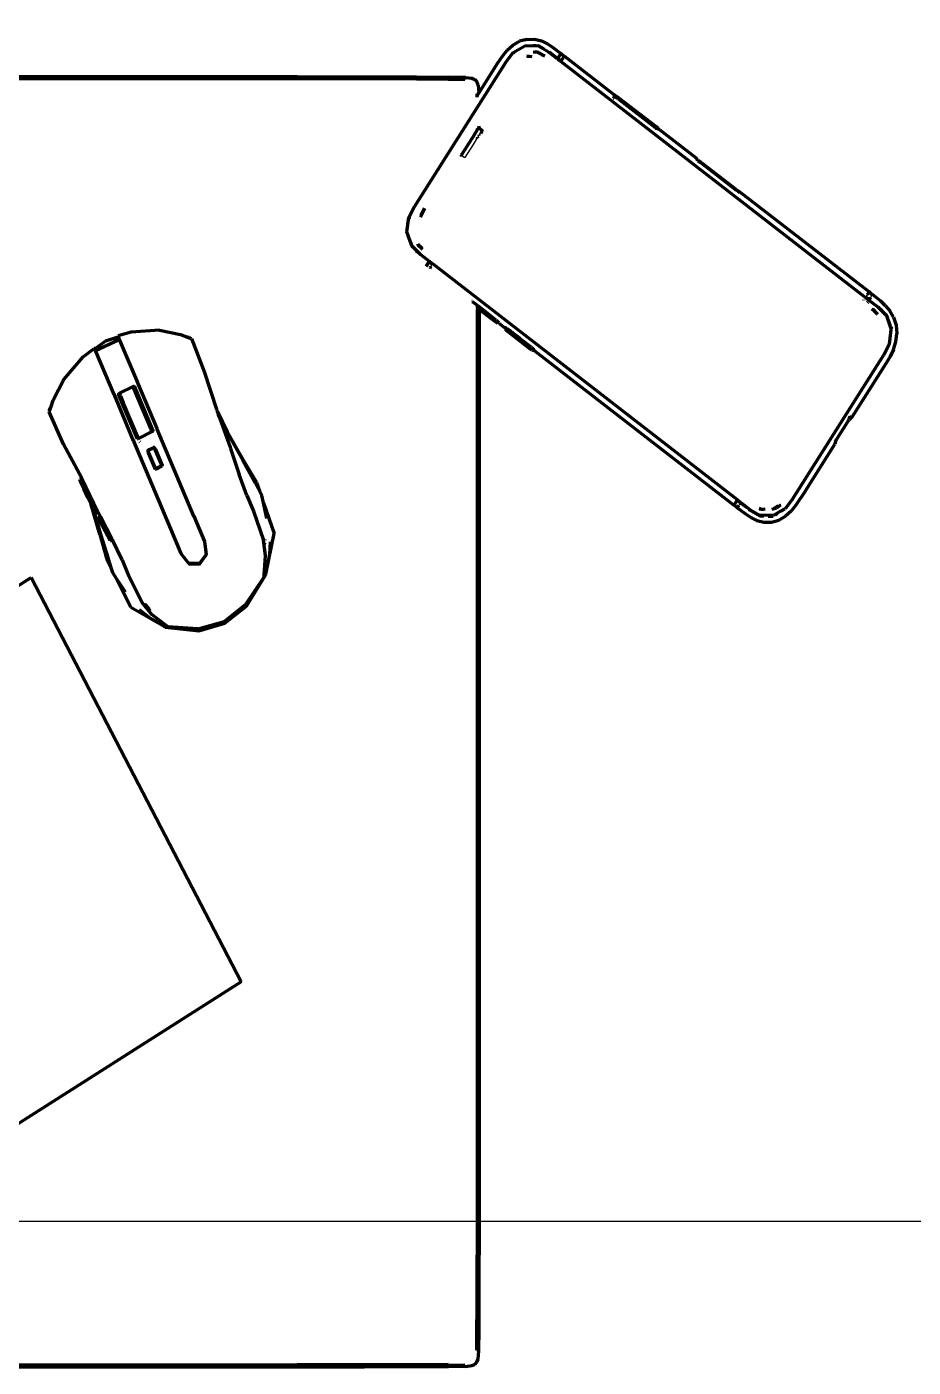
# Model space of a CAD drawing. Header units: millimetres. Extents: x 4307 to 31003, y 2809 to 20009.
# Drawn here: x 12992.7 to 13235.4, y 12435.7 to 12803 of the extents above; entities that cross this region are included whole.
import ezdxf

# ---------------------------------------------------------------- set-up
doc = ezdxf.new("R2010")
doc.units = ezdxf.units.MM
doc.layers.add('ProfileEdges', color=7, linetype='Continuous')

msp = doc.modelspace()

# ---------------------------------------------------------------- linework, layer by layer
for p, q in [((13129.7, 12794.67), (13130.13, 12794.62)), ((13153.63, 12783.99), (13153.68, 12783.9)), ((13153.68, 12783.9), (13153.86, 12783.7)), ((13156.3, 12782.18), (13153.79, 12784.12)), ((13160, 12779.31), (13164.64, 12775.72)), ((13111.62, 12767.87), (13116, 12774.79)), ((13116.01, 12772.51), (13114.89, 12770.73)), ((13116, 12774.85), (13116.13, 12774.99)), ((13116.14, 12772.71), (13116.01, 12772.51)), ((13116.13, 12775.05), (13116.2, 12775.11)), ((13116.53, 12773.33), (13116.14, 12772.71)), ((13116.28, 12775.02), (13116.52, 12774.84)), ((13116.52, 12774.84), (13116.63, 12774.75)), ((13117.13, 12774.28), (13116.53, 12773.33)), ((13117.13, 12774.37), (13117.13, 12774.28)), ((13165.43, 12775.11), (13165.6, 12774.97)), ((13114.89, 12770.73), (13112.64, 12767.18)), ((13111.67, 12767.85), (13111.62, 12767.87)), ((13111.73, 12767.81), (13111.67, 12767.85)), ((13111.73, 12767.81), (13112.56, 12767.16)), ((13112.64, 12767.18), (13112.56, 12767.16)), ((13100.54, 12751.21), (13100.57, 12751.34)), ((13100.57, 12751.34), (13101.59, 12753.27)), ((13102.95, 12736.62), (13103.06, 12736.8)), ((13103.35, 12737.26), (13103.73, 12737.87)), ((13222.83, 12729.57), (13222.45, 12728.96)), ((13223.31, 12730.32), (13223.27, 12730.27)), ((13223.77, 12728.84), (13224.05, 12729.3)), ((13116.08, 12726.04), (13116.05, 12726.06)), ((13116.21, 12725.94), (13116.08, 12726.04)), ((13116.32, 12725.85), (13116.21, 12725.94)), ((13116.63, 12725.61), (13116.42, 12725.78)), ((13117.85, 12724.67), (13116.63, 12725.61)), ((13117.85, 12724.67), (13121.55, 12721.8)), ((13017.74, 12718.19), (13017.72, 12718.28)), ((13041.48, 12661.95), (13017.76, 12718.21)), ((13028.99, 12719.79), (13034.75, 12718.6)), ((13036.32, 12718), (13034.75, 12718.6)), ((13037.42, 12717.6), (13036.32, 12718)), ((13037.48, 12717.55), (13037.42, 12717.6)), ((13037.63, 12717.5), (13037.48, 12717.55)), ((13041.16, 12708.58), (13037.63, 12717.5)), ((13123.75, 12720.1), (13124.72, 12719.35)), ((13123.96, 12720.44), (13123.91, 12720.44)), ((13124.04, 12720.38), (13123.96, 12720.44)), ((13124.24, 12720.3), (13124.37, 12720.25)), ((13011.09, 12714.86), (13011.14, 12714.79)), ((13031.94, 12665.38), (13011.11, 12714.78)), ((13127.48, 12717.21), (13131.18, 12714.34)), ((13131.37, 12714.71), (13131.14, 12715.02)), ((13002.79, 12706.28), (12999.92, 12700.63)), ((13017.97, 12702.69), (13017.78, 12702.55)), ((13021.73, 12704.54), (13017.97, 12702.69)), ((13021.98, 12704.62), (13021.73, 12704.54)), ((13022.11, 12704.57), (13021.98, 12704.62)), ((12999.33, 12698.92), (12999.92, 12700.63)), ((13017.78, 12702.55), (13017.73, 12702.41)), ((13017.78, 12702.55), (13017.82, 12702.47)), ((12998.83, 12697.49), (12998.88, 12697.67)), ((12998.83, 12697.49), (12999.63, 12695.69)), ((12999.63, 12695.69), (12999.94, 12695.02)), ((13044.94, 12697.18), (13047.5, 12691.97)), ((13046.56, 12693.44), (13045.5, 12695.63)), ((12999.94, 12695.02), (13002.74, 12688.76)), ((13027.02, 12691.98), (13026.87, 12691.91)), ((13027.25, 12692.1), (13027.02, 12691.98)), ((13027.23, 12692.16), (13027.25, 12692.1)), ((13007.75, 12679.26), (13002.74, 12688.76)), ((13023.04, 12689.99), (13022.95, 12690.02)), ((13025.82, 12686.93), (13025.84, 12686.88)), ((13026, 12686.75), (13027.5, 12687.54)), ((13026.19, 12686.3), (13026, 12686.75)), ((13027.92, 12682.2), (13026.19, 12686.3)), ((13027.5, 12687.54), (13027.68, 12687.17)), ((13027.54, 12687.74), (13027.52, 12687.79)), ((13027.7, 12687.08), (13027.68, 12687.17)), ((13029.44, 12682.99), (13027.7, 12687.08)), ((13027.92, 12682.2), (13027.95, 12682.12)), ((13027.95, 12682.19), (13027.92, 12682.2)), ((13029.44, 12682.99), (13027.95, 12682.19)), ((13027.99, 12682.03), (13028.07, 12681.85)), ((13028.03, 12681.68), (13028.01, 12681.72)), ((13028.07, 12681.85), (13029.58, 12682.6)), ((13029.59, 12682.63), (13029.44, 12682.99)), ((13029.58, 12682.6), (13029.59, 12682.63)), ((13029.78, 12682.7), (13029.71, 12682.59)), ((13029.71, 12682.59), (13029.73, 12682.55)), ((13052.08, 12683.91), (13051.95, 12684.12)), ((13007.22, 12678.76), (13007.8, 12679.06)), ((13007.24, 12678.73), (13007.8, 12679.06)), ((13007.24, 12678.73), (13007.28, 12678.63)), ((13007.28, 12678.63), (13008.34, 12676.46)), ((13007.8, 12679.06), (13007.83, 12679.08)), ((13007.8, 12679.06), (13007.85, 12679.05)), ((13055.43, 12678.1), (13055.16, 12678.01)), ((13055.18, 12677.97), (13055.43, 12678.1)), ((13055.43, 12678.1), (13055.19, 12677.95)), ((13055.47, 12678.11), (13055.43, 12678.1)), ((13055.5, 12678.09), (13055.43, 12678.1)), ((13055.56, 12678.12), (13055.5, 12678.09)), ((13009.41, 12674.22), (13008.34, 12676.46)), ((13009.41, 12674.22), (13009.48, 12674.1)), ((13009.48, 12674.1), (13009.51, 12674.02)), ((13009.51, 12674.02), (13009.99, 12673.04)), ((13009.64, 12674.18), (13009.58, 12674.36)), ((13009.69, 12674.63), (13009.82, 12674.27)), ((13010.11, 12672.68), (13010.2, 12672.61)), ((13010.2, 12672.61), (13010.25, 12672.43)), ((13010.25, 12672.43), (13010.49, 12672.01)), ((13010.62, 12671.73), (13010.5, 12671.98)), ((13010.64, 12671.68), (13010.62, 12671.73)), ((13010.64, 12671.68), (13011.57, 12669.82)), ((13012.14, 12670.11), (13011.57, 12669.82)), ((13011.57, 12669.82), (13011.59, 12669.77)), ((13012.16, 12670.07), (13011.59, 12669.77)), ((13188.11, 12672.51), (13187.72, 12671.9)), ((13012.8, 12668.78), (13012.36, 12668.39)), ((13012.36, 12668.39), (13012.86, 12667.4)), ((13012.8, 12668.78), (13013.13, 12667.54)), ((13012.86, 12667.4), (13013.78, 12665.67)), ((13014.38, 12664.76), (13013.97, 12666.03)), ((13012.74, 12663.89), (13012.81, 12663.66)), ((13012.79, 12664.35), (13012.88, 12664)), ((13013.78, 12665.67), (13014.68, 12663.97)), ((13014.7, 12663.93), (13014.68, 12663.97)), ((13015.57, 12662.3), (13014.7, 12663.93)), ((13015.57, 12662.3), (13016.03, 12662.53)), ((13016.01, 12662.58), (13015.61, 12662.38)), ((13034.4, 12659.6), (13031.94, 12665.38)), ((13034.4, 12659.6), (13034.83, 12658.52)), ((13034.83, 12658.52), (13037.05, 12655.57)), ((13035.59, 12657.67), (13034.88, 12658.56)), ((13041.9, 12658.38), (13041.42, 12661.93)), ((13042.09, 12658.17), (13041.48, 12661.95)), ((13058.04, 12661.49), (13057.98, 12661.14)), ((13014.55, 12657.05), (13014.91, 12657.25)), ((13014.64, 12657.05), (13014.93, 12657.21)), ((13014.93, 12657.18), (13014.64, 12657.01)), ((13014.93, 12657.18), (13014.64, 12657.05)), ((13037.05, 12655.57), (13040.13, 12655.54)), ((13037.07, 12655.94), (13037.07, 12655.87)), ((13040.02, 12655.8), (13037.07, 12655.87)), ((13037.07, 12655.87), (13037.08, 12655.76)), ((13037.08, 12655.76), (13040.06, 12655.72)), ((13040.02, 12655.8), (13039.99, 12655.88)), ((13041, 12657.15), (13040.02, 12655.8)), ((13040.06, 12655.72), (13040.02, 12655.8)), ((13040.06, 12655.72), (13041.94, 12658.27)), ((13040.13, 12655.54), (13042.09, 12658.17)), ((13041.87, 12658.34), (13041.82, 12658.39)), ((13041.9, 12658.38), (13041.87, 12658.34)), ((13041.94, 12658.27), (13041.87, 12658.34)), ((13058.05, 12653.49), (13059.02, 12658.34)), ((13058.01, 12652.83), (13058.13, 12652.96)), ((13026.23, 12643.12), (13024.96, 12645)), ((13025.09, 12644.96), (13026.49, 12643.23)), ((13026.35, 12643.66), (13025.37, 12644.88)), ((13052.65, 12644.78), (13046.7, 12639.96)), ((13026.1, 12643.2), (13025.87, 12643.35)), ((13026.23, 12643.12), (13026.1, 12643.2)), ((13026.8, 12642.28), (13026.23, 12643.12)), ((13026.6, 12642.89), (13026.23, 12643.12)), ((13029.8, 12639.17), (13030.04, 12639.03)), ((13030.52, 12638.65), (13030.35, 12638.62)), ((13046.7, 12639.96), (13039.53, 12638.01))]:
    msp.add_line(p, q)
msp.add_lwpolyline([(10872.86, 13720.27), (13396.13, 13720.27), (13396.13, 12475.61), (10872.86, 12475.61)], close=True)
at = {"layer": 'ProfileEdges', "lineweight": 211}
for p, q in [((13125.78, 12797.92), (13127.6, 12798.98)), ((13129.64, 12799.52), (13127.6, 12798.98)), ((13129.64, 12799.52), (13131.7, 12799.55)), ((13131.7, 12799.55), (13133.59, 12799.08)), ((13133.59, 12799.08), (13135.25, 12798.29)), ((13135.25, 12798.29), (13136.67, 12797.39)), ((13121.69, 12793.1), (13122.92, 12794.93)), ((13122.92, 12794.93), (13124.21, 12796.53)), ((13123.82, 12793.23), (13125.84, 12795.89)), ((13124.21, 12796.53), (13125.78, 12797.92)), ((13125.84, 12795.89), (13129.05, 12797.75)), ((13125.99, 12795.84), (13125.88, 12795.7)), ((13126.2, 12795.97), (13125.99, 12795.84)), ((13132.71, 12797.68), (13129.05, 12797.75)), ((13131.08, 12794.75), (13129.63, 12794.94)), ((13132.15, 12797.74), (13131.34, 12797.77)), ((13132.6, 12795.9), (13131.34, 12795.97)), ((13132.38, 12796), (13131.79, 12796.11)), ((13132.6, 12795.9), (13132.38, 12796)), ((13133.74, 12795.38), (13132.6, 12795.9)), ((13132.95, 12795.88), (13132.6, 12795.9)), ((13135.45, 12796.1), (13132.71, 12797.68)), ((13132.9, 12797.71), (13132.77, 12797.71)), ((13134.35, 12796.86), (13132.9, 12797.71)), ((13132.95, 12795.88), (13133.74, 12795.38)), ((13133.74, 12795.38), (13134.41, 12794.96)), ((13133.74, 12795.38), (13134.52, 12794.96)), ((13137.86, 12794.24), (13135.45, 12796.1)), ((13137.87, 12794.4), (13135.82, 12795.98)), ((13136.67, 12797.39), (13138.93, 12795.68)), ((13138.93, 12795.68), (13138.04, 12794.27)), ((13138.09, 12794.23), (13138.98, 12795.64)), ((13138.93, 12795.68), (13138.98, 12795.64)), ((13138.98, 12795.64), (13139.83, 12794.9)), ((13139.19, 12793.88), (13139.6, 12794.54)), ((13139.64, 12794.6), (13139.6, 12794.54)), ((13139.83, 12794.9), (13139.64, 12794.6)), ((13139.83, 12794.9), (13139.87, 12794.95)), ((13139.87, 12794.95), (13153.43, 12784.45)), ((13123.82, 12793.23), (13098.83, 12753.75)), ((13116.44, 12784.77), (13121.69, 12793.1)), ((13137.86, 12794.24), (13137.95, 12794.13)), ((13137.95, 12794.13), (13138.04, 12794.27)), ((13137.95, 12794.13), (13138.01, 12794.12)), ((13138.09, 12794.23), (13138.01, 12794.12)), ((13138.01, 12794.12), (13138.9, 12793.43)), ((13138.09, 12794.23), (13138.04, 12794.27)), ((13138.52, 12793.91), (13138.09, 12794.23)), ((13138.98, 12793.55), (13138.52, 12793.91)), ((13138.9, 12793.43), (13138.98, 12793.55)), ((13222.08, 12728.99), (13138.9, 12793.43)), ((13138.98, 12793.55), (13139.01, 12793.59)), ((13139.03, 12793.63), (13139.01, 12793.59)), ((13139.13, 12793.8), (13139.03, 12793.63)), ((13139.13, 12793.8), (13139.19, 12793.88)), ((13066.73, 12789.29), (12599.97, 12789.27)), ((13085.09, 12788.66), (12600.04, 12788.66)), ((12618.41, 12789.05), (13066.71, 12789.05)), ((13066.71, 12788.94), (13066.7, 12788.82)), ((13066.7, 12788.82), (13085.1, 12788.8)), ((13066.71, 12788.94), (13066.71, 12789.05)), ((13085.11, 12788.93), (13066.71, 12788.94)), ((13066.73, 12789.29), (13099.42, 12789.21)), ((13099.34, 12788.62), (13085.09, 12788.66)), ((13085.1, 12788.8), (13099.36, 12788.76)), ((13099.38, 12788.89), (13085.11, 12788.93)), ((13108.06, 12788.56), (13099.34, 12788.62)), ((13099.36, 12788.76), (13099.38, 12788.89)), ((13108.09, 12788.7), (13099.36, 12788.76)), ((13099.42, 12789.21), (13108.18, 12789.16)), ((13112.61, 12788.48), (13108.06, 12788.56)), ((13112.65, 12788.62), (13108.09, 12788.7)), ((13112.78, 12789.06), (13108.18, 12789.16)), ((13112.61, 12788.48), (13112.65, 12788.62)), ((13112.78, 12789.06), (13114.58, 12788.88)), ((13114.58, 12788.88), (13115.36, 12788.51)), ((13115.36, 12788.51), (13115.93, 12787.88)), ((13116.13, 12787.48), (13115.93, 12787.88)), ((13116.23, 12787), (13116.13, 12787.48)), ((13115.9, 12784.58), (13116.03, 12784.62)), ((13115.9, 12784.58), (13115.91, 12783.97)), ((13115.91, 12783.97), (13116.03, 12784.13)), ((13115.91, 12783.97), (13115.91, 12783.71)), ((13116.03, 12784.16), (13116.44, 12784.77)), ((13116.03, 12784.16), (13116.03, 12784.62)), ((13116.03, 12784.13), (13116.03, 12784.16)), ((13116.03, 12784.13), (13116.04, 12783.91)), ((13116.23, 12787), (13116.44, 12784.77)), ((13153.37, 12783.47), (13153.44, 12783.53)), ((13153.4, 12783.62), (13153.63, 12783.99)), ((13153.44, 12783.53), (13153.4, 12783.62)), ((13153.43, 12784.45), (13153.57, 12784.22)), ((13153.44, 12783.53), (13153.68, 12783.9)), ((13153.44, 12783.53), (13153.55, 12783.4)), ((13153.57, 12784.22), (13153.63, 12783.99)), ((13153.71, 12784.05), (13153.57, 12784.22)), ((13153.68, 12783.9), (13153.73, 12784.03)), ((13153.73, 12784.03), (13153.71, 12784.05)), ((13153.73, 12784.03), (13153.79, 12784.12)), ((13153.85, 12783.85), (13153.73, 12784.03)), ((13153.79, 12784.12), (13154, 12784.09)), ((13153.95, 12783.76), (13153.85, 12783.85)), ((13153.95, 12783.76), (13154.16, 12783.57)), ((13154.93, 12783.37), (13154, 12784.09)), ((13154.16, 12783.57), (13154.31, 12783.44)), ((13154.62, 12783.21), (13154.31, 12783.44)), ((13154.93, 12783.37), (13164.98, 12775.62)), ((13154.62, 12783.21), (13159.89, 12779.13)), ((13160, 12779.31), (13156.3, 12782.18)), ((13159.89, 12779.13), (13159.86, 12779.08)), ((13160, 12779.31), (13159.89, 12779.13)), ((13164.84, 12775.29), (13159.89, 12779.13)), ((13115.26, 12773.49), (13111.67, 12767.85)), ((13115.26, 12773.49), (13116, 12774.68)), ((13116, 12774.68), (13116.13, 12774.88)), ((13116, 12774.79), (13116, 12774.85)), ((13116, 12774.68), (13116, 12774.79)), ((13116.01, 12772.41), (13116.01, 12772.51)), ((13116.13, 12774.99), (13116.13, 12775.05)), ((13116.13, 12774.88), (13116.21, 12775)), ((13116.13, 12774.88), (13116.13, 12774.99)), ((13116.14, 12772.61), (13116.14, 12772.71)), ((13116.28, 12775.02), (13116.21, 12775)), ((13116.36, 12775.23), (13116.28, 12775.02)), ((13116.5, 12775.26), (13116.36, 12775.23)), ((13116.5, 12775.26), (13116.51, 12775.38)), ((13116.5, 12775.26), (13117.38, 12774.57)), ((13116.52, 12774.84), (13116.5, 12775.26)), ((13116.51, 12775.49), (13116.51, 12775.74)), ((13116.53, 12773.22), (13116.53, 12773.33)), ((13116.96, 12773.72), (13117.41, 12774.42)), ((13117.55, 12774.45), (13117.38, 12774.57)), ((13117.38, 12774.57), (13117.41, 12774.42)), ((13165.43, 12775.11), (13164.64, 12775.72)), ((13164.87, 12775.14), (13164.84, 12775.29)), ((13165.35, 12774.97), (13164.84, 12775.29)), ((13165.35, 12774.97), (13164.87, 12775.14)), ((13164.98, 12775.62), (13165.5, 12775.18)), ((13165.56, 12774.9), (13165.35, 12774.97)), ((13165.6, 12774.97), (13165.5, 12775.18)), ((13165.6, 12774.97), (13165.56, 12774.9)), ((13165.64, 12774.87), (13165.56, 12774.9)), ((13165.99, 12774.72), (13165.64, 12774.87)), ((13165.99, 12774.72), (13176.04, 12766.93)), ((13111.63, 12767.76), (13111.57, 12767.66)), ((13111.57, 12767.66), (13111.59, 12767.5)), ((13111.59, 12767.5), (13111.63, 12767.47)), ((13111.67, 12767.85), (13111.65, 12767.79)), ((13176.04, 12766.93), (13175.95, 12766.8)), ((13176.1, 12766.84), (13176.02, 12766.73)), ((13176.1, 12766.84), (13176.04, 12766.93)), ((13176.1, 12766.84), (13176.13, 12766.73)), ((13176.29, 12766.62), (13176.1, 12766.84)), ((13176.16, 12766.7), (13176.13, 12766.73)), ((13176.32, 12766.52), (13176.16, 12766.7)), ((13176.22, 12766.56), (13176.16, 12766.7)), ((13176.32, 12766.52), (13176.22, 12766.56)), ((13176.32, 12766.52), (13176.29, 12766.62)), ((13176.32, 12766.52), (13176.41, 12766.47)), ((13176.41, 12766.47), (13176.49, 12766.35)), ((13176.49, 12766.35), (13176.88, 12766.17)), ((13176.56, 12766.26), (13176.49, 12766.35)), ((13176.56, 12766.26), (13176.84, 12766)), ((13176.56, 12766.26), (13177.11, 12765.88)), ((13176.87, 12765.97), (13176.84, 12766)), ((13176.87, 12765.97), (13176.92, 12765.93)), ((13186.83, 12758.46), (13176.88, 12766.17)), ((13176.92, 12765.93), (13177.5, 12765.49)), ((13177.5, 12765.49), (13186.6, 12758.43)), ((13186.87, 12758.33), (13186.5, 12758.6)), ((13186.73, 12758.35), (13186.6, 12758.43)), ((13186.73, 12758.35), (13186.9, 12758.24)), ((13186.83, 12758.46), (13187.38, 12758.02)), ((13187.01, 12758.15), (13186.9, 12758.24)), ((13187.38, 12758.02), (13187.01, 12758.15)), ((13187.29, 12757.99), (13187.32, 12757.97)), ((13187.32, 12757.97), (13187.36, 12757.94)), ((13187.38, 12758.02), (13187.41, 12758.01)), ((13187.56, 12757.88), (13187.41, 12758.01)), ((13187.42, 12757.91), (13187.56, 12757.88)), ((13187.52, 12757.64), (13187.53, 12757.67)), ((13187.56, 12757.88), (13187.66, 12757.86)), ((13187.61, 12757.79), (13187.66, 12757.86)), ((13187.66, 12757.86), (13187.76, 12757.86)), ((13187.76, 12757.86), (13187.69, 12757.74)), ((13223.31, 12730.32), (13187.76, 12757.86)), ((13096.78, 12746.77), (13097.26, 12750.74)), ((13097.26, 12750.74), (13098.83, 12753.75)), ((13097.35, 12750.59), (13097.31, 12750.36)), ((13097.44, 12750.76), (13097.35, 12750.59)), ((13101.67, 12753.21), (13100.47, 12750.82)), ((13101.57, 12753.29), (13100.57, 12751.34)), ((13098.09, 12742.99), (13096.78, 12746.77)), ((13097.03, 12745.74), (13098.09, 12742.99)), ((13098.09, 12742.99), (13100.37, 12740.68)), ((13098.09, 12742.99), (13098.13, 12742.77)), ((13099.69, 12743.39), (13099.7, 12743.35)), ((13099.7, 12743.35), (13101.02, 12742.03)), ((13100.41, 12742.73), (13099.83, 12743.43)), ((13098.13, 12742.77), (13098.22, 12742.67)), ((13099.28, 12741.62), (13099.6, 12741.29)), ((13100.37, 12740.68), (13102.88, 12738.73)), ((13100.95, 12742.21), (13100.41, 12742.73)), ((13102.01, 12737.35), (13102.8, 12738.59)), ((13102.84, 12738.55), (13102.06, 12737.31)), ((13102.58, 12738.78), (13102.8, 12738.59)), ((13102.8, 12738.59), (13102.88, 12738.73)), ((13102.8, 12738.59), (13102.84, 12738.55)), ((13102.93, 12738.69), (13102.84, 12738.55)), ((13102.84, 12738.55), (13103.28, 12738.23)), ((13102.88, 12738.73), (13102.93, 12738.69)), ((13102.93, 12738.69), (13103.82, 12738)), ((13103.14, 12736.93), (13103.06, 12736.8)), ((13103.25, 12737.11), (13103.14, 12736.93)), ((13103.25, 12737.11), (13103.35, 12737.26)), ((13103.28, 12738.23), (13103.73, 12737.87)), ((13103.82, 12738), (13103.73, 12737.87)), ((13187.26, 12673.37), (13103.82, 12738)), ((13222.08, 12728.99), (13222.35, 12728.81)), ((13222.35, 12728.81), (13222.42, 12728.92)), ((13222.35, 12728.81), (13223.28, 12728.07)), ((13222.42, 12728.92), (13222.45, 12728.96)), ((13222.99, 12728.48), (13222.42, 12728.92)), ((13223.27, 12730.27), (13222.83, 12729.57)), ((13223.35, 12728.19), (13222.99, 12728.48)), ((13224.21, 12729.55), (13223.31, 12730.32)), ((13223.35, 12728.19), (13223.77, 12728.84)), ((13224.05, 12729.3), (13224.21, 12729.55)), ((13224.24, 12729.6), (13224.21, 12729.55)), ((13226.52, 12727.8), (13224.24, 12729.6)), ((13114.65, 12727.66), (13114.57, 12727.7)), ((13114.65, 12727.66), (13114.97, 12727.46)), ((13116.08, 12726.59), (13114.97, 12727.46)), ((13116.05, 12726.06), (13116.08, 12726.59)), ((13116.05, 12725.91), (13116.05, 12726.06)), ((13116.08, 12726.04), (13116.05, 12725.91)), ((13116.05, 12725.91), (13116.08, 12725.52)), ((13116.05, 12725.91), (13116.21, 12725.79)), ((13116.06, 12475.68), (13116.08, 12725.52)), ((13116.32, 12726.4), (13116.08, 12726.59)), ((13116.19, 12475.67), (13116.21, 12725.79)), ((13116.21, 12725.79), (13116.21, 12725.94)), ((13116.32, 12725.7), (13116.21, 12725.79)), ((13116.32, 12726.4), (13116.32, 12725.85)), ((13118.08, 12725.03), (13116.32, 12726.4)), ((13116.32, 12725.85), (13116.32, 12725.7)), ((13116.32, 12725.7), (13116.32, 12725.54)), ((13116.32, 12725.54), (13116.42, 12725.55)), ((13116.32, 12499.27), (13116.32, 12725.54)), ((13116.55, 12725.53), (13116.42, 12725.63)), ((13116.42, 12725.55), (13116.42, 12499.26)), ((13116.63, 12725.61), (13116.6, 12725.49)), ((13116.63, 12725.46), (13116.6, 12725.49)), ((13116.62, 12475.61), (13116.63, 12725.46)), ((13120.42, 12722.56), (13116.63, 12725.46)), ((13118.08, 12725.03), (13117.85, 12724.67)), ((13121.21, 12722.58), (13118.08, 12725.03)), ((13221.88, 12728.06), (13221.91, 12728.11)), ((13222.95, 12727.55), (13222.81, 12727.33)), ((13223.35, 12728.19), (13223.28, 12728.07)), ((13223.28, 12728.07), (13225.06, 12726.7)), ((13224.72, 12725.1), (13224.1, 12725.61)), ((13224.26, 12725.66), (13225.53, 12724.33)), ((13225.53, 12724.33), (13224.72, 12725.1)), ((13225.06, 12726.7), (13225.79, 12726.13)), ((13228.07, 12723.82), (13225.79, 12726.13)), ((13227.76, 12726.63), (13226.52, 12727.8)), ((13226.85, 12725.23), (13226.6, 12725.48)), ((13227.76, 12726.63), (13229.01, 12725.17)), ((13230.05, 12723.37), (13229.01, 12725.17)), ((13121.34, 12721.84), (13120.42, 12722.56)), ((13121.21, 12722.58), (13121.34, 12722.44)), ((13121.34, 12722.44), (13121.71, 12722.04)), ((13121.58, 12722.29), (13121.34, 12722.44)), ((13121.55, 12721.8), (13121.34, 12721.84)), ((13121.55, 12721.8), (13121.71, 12722.04)), ((13121.58, 12722.29), (13121.74, 12722.08)), ((13121.71, 12722.04), (13121.74, 12722.08)), ((13121.71, 12722.04), (13121.74, 12722)), ((13121.74, 12722.08), (13121.79, 12722.16)), ((13121.85, 12721.92), (13121.74, 12722)), ((13121.85, 12721.92), (13121.79, 12722.16)), ((13121.91, 12721.87), (13121.85, 12721.92)), ((13121.99, 12721.69), (13121.91, 12721.87)), ((13121.99, 12721.69), (13123.61, 12720.49)), ((13225.53, 12724.33), (13225.64, 12724.27)), ((13228.14, 12723.94), (13227.98, 12724.1)), ((13228.07, 12723.82), (13229.38, 12720.03)), ((13228.19, 12723.8), (13228.14, 12723.94)), ((13229.15, 12721.18), (13228.49, 12722.98)), ((13230.05, 12723.37), (13230.73, 12721.21)), ((13230.73, 12721.21), (13230.97, 12718.92)), ((13011.51, 12714.28), (13017.98, 12717.32)), ((13014.27, 12716.89), (13017.69, 12718.02)), ((13017.72, 12718.28), (13017.64, 12718.12)), ((13017.64, 12718.12), (13017.69, 12718.02)), ((13017.69, 12718.02), (13017.68, 12717.94)), ((13017.68, 12717.94), (13017.98, 12717.32)), ((13021.22, 12719.31), (13017.72, 12718.28)), ((13017.98, 12717.32), (13022.94, 12705.55)), ((13028.96, 12719.86), (13021.22, 12719.31)), ((13028.96, 12719.86), (13034.72, 12718.66)), ((13034.72, 12718.66), (13036.81, 12717.88)), ((13036.81, 12717.88), (13036.32, 12718)), ((13037.21, 12717.79), (13036.81, 12717.88)), ((13036.81, 12717.88), (13037.31, 12717.69)), ((13037.26, 12717.77), (13037.21, 12717.79)), ((13037.31, 12717.69), (13037.26, 12717.77)), ((13037.31, 12717.69), (13037.38, 12717.67)), ((13037.38, 12717.67), (13037.73, 12717.54)), ((13037.42, 12717.6), (13037.38, 12717.67)), ((13037.42, 12717.6), (13037.47, 12717.58)), ((13037.48, 12717.55), (13037.47, 12717.58)), ((13037.73, 12717.54), (13041.25, 12708.52)), ((13123.91, 12720.44), (13123.61, 12720.49)), ((13123.9, 12720.34), (13123.61, 12720.49)), ((13123.9, 12720.34), (13123.75, 12720.1)), ((13123.75, 12720.1), (13123.86, 12719.89)), ((13123.86, 12719.89), (13124.48, 12719.39)), ((13123.96, 12720.44), (13123.9, 12720.34)), ((13124.67, 12719.94), (13123.9, 12720.34)), ((13123.9, 12720.34), (13124.27, 12720.2)), ((13123.91, 12720.44), (13123.92, 12720.46)), ((13123.97, 12720.53), (13124, 12720.58)), ((13124.02, 12720.53), (13124, 12720.5)), ((13124.67, 12719.94), (13124.27, 12720.2)), ((13124.48, 12719.39), (13130.42, 12714.77)), ((13124.91, 12719.75), (13124.67, 12719.94)), ((13127.48, 12717.21), (13124.72, 12719.35)), ((13127, 12718.13), (13124.91, 12719.75)), ((13127.71, 12717.59), (13127, 12718.13)), ((13127.48, 12717.21), (13127.71, 12717.59)), ((13128.42, 12717.03), (13127.71, 12717.59)), ((13228.92, 12716.12), (13229.09, 12717.64)), ((13228.92, 12716.12), (13229.12, 12717.45)), ((13229.09, 12717.64), (13229.38, 12720.03)), ((13229.52, 12720.17), (13229.35, 12720.65)), ((13230.7, 12716.66), (13230.97, 12718.92)), ((13008.12, 12712.56), (13011.09, 12714.86)), ((13011.25, 12714.82), (13011.09, 12714.86)), ((13011.3, 12714.72), (13011.25, 12714.82)), ((13011.3, 12714.72), (13014.27, 12716.89)), ((13011.35, 12714.68), (13011.3, 12714.72)), ((13011.51, 12714.28), (13011.35, 12714.68)), ((13016.55, 12702.25), (13011.51, 12714.28)), ((13130.73, 12715.24), (13128.42, 12717.03)), ((13130.97, 12714.38), (13130.42, 12714.77)), ((13130.82, 12715.18), (13130.73, 12715.24)), ((13130.82, 12715.18), (13131.35, 12714.59)), ((13130.97, 12714.38), (13131.18, 12714.34)), ((13131.35, 12714.59), (13131.18, 12714.34)), ((13131.42, 12714.62), (13131.35, 12714.59)), ((13131.47, 12714.46), (13131.35, 12714.59)), ((13131.37, 12714.71), (13131.39, 12714.67)), ((13131.39, 12714.67), (13131.47, 12714.78)), ((13131.42, 12714.62), (13131.39, 12714.67)), ((13131.47, 12714.46), (13131.42, 12714.62)), ((13131.47, 12714.78), (13131.48, 12714.8)), ((13131.47, 12714.78), (13131.52, 12714.78)), ((13131.47, 12714.46), (13131.61, 12714.24)), ((13131.61, 12714.24), (13186.31, 12671.87)), ((13228.9, 12716.06), (13227.33, 12713.06)), ((13228.9, 12716.1), (13228.92, 12716.12)), ((13228.9, 12716.06), (13228.92, 12716.12)), ((13228.9, 12716.06), (13228.9, 12716.1)), ((13230.05, 12714.55), (13229.13, 12712.66)), ((13230.05, 12714.55), (13230.7, 12716.66)), ((13002.77, 12706.35), (13008.12, 12712.56)), ((13202.34, 12673.57), (13227.33, 12713.06)), ((13228, 12710.76), (13218.54, 12695.82)), ((13229.13, 12712.66), (13228, 12710.76)), ((12999.9, 12700.7), (13002.77, 12706.35)), ((13041.25, 12708.52), (13044.57, 12698.19)), ((13017.82, 12702.47), (13018.02, 12702.57)), ((13018.02, 12702.57), (13017.97, 12702.69)), ((13018.02, 12702.57), (13021.77, 12704.43)), ((13018.22, 12702.34), (13018.02, 12702.57)), ((13018.32, 12701.87), (13018.02, 12702.57)), ((13021.79, 12704.18), (13021.42, 12703.92)), ((13021.77, 12704.43), (13021.73, 12704.54)), ((13021.77, 12704.43), (13022.01, 12704.54)), ((13021.77, 12704.43), (13021.79, 12704.18)), ((13022.82, 12701.95), (13021.77, 12704.43)), ((13022.01, 12704.54), (13022.14, 12704.49)), ((13022.11, 12704.57), (13022.14, 12704.49)), ((13027.3, 12692.25), (13022.14, 12704.49)), ((13022.99, 12705.39), (13022.94, 12705.55)), ((13022.99, 12705.39), (13028.29, 12692.88)), ((12998.9, 12697.73), (12999.33, 12698.92)), ((12999.09, 12698.43), (12999.33, 12698.92)), ((12999.33, 12698.92), (12999.9, 12700.7)), ((13016.55, 12702.25), (13016.63, 12702.11)), ((13021.89, 12689.57), (13016.63, 12702.11)), ((13017.73, 12702.41), (13017.76, 12702.33)), ((13017.76, 12702.33), (13017.82, 12702.47)), ((13022.93, 12690.08), (13017.76, 12702.33)), ((13018.32, 12701.87), (13018.39, 12701.93)), ((13018.32, 12701.87), (13019.09, 12700.03)), ((13019.09, 12700.03), (13019.17, 12700.07)), ((13023.25, 12690.17), (13019.09, 12700.03)), ((13022.82, 12701.95), (13022.74, 12701.9)), ((13027, 12692.04), (13022.82, 12701.95)), ((12998.74, 12697.43), (12998.88, 12697.67)), ((13002.72, 12688.65), (12998.74, 12697.43)), ((12998.91, 12698.03), (12998.88, 12697.97)), ((12998.9, 12697.88), (12998.88, 12697.97)), ((12998.88, 12697.81), (12998.9, 12697.88)), ((12998.88, 12697.81), (12998.9, 12697.73)), ((12998.88, 12697.67), (12998.9, 12697.73)), ((12998.88, 12697.67), (12998.89, 12697.65)), ((12998.91, 12698.03), (12999.09, 12698.43)), ((13044.57, 12698.19), (13044.64, 12697.9)), ((13044.64, 12697.9), (13044.78, 12697.63)), ((13044.78, 12697.63), (13047.56, 12692)), ((13044.78, 12697.63), (13044.81, 12697.45)), ((13044.81, 12697.45), (13044.94, 12697.18)), ((13044.94, 12697.18), (13045.01, 12696.89)), ((13045.14, 12696.62), (13045.01, 12696.89)), ((13047.42, 12691.89), (13045.14, 12696.62)), ((13045.14, 12696.62), (13045.39, 12695.86)), ((13045.5, 12695.63), (13045.39, 12695.86)), ((13045.5, 12695.63), (13048.25, 12688.04)), ((13218.1, 12695.76), (13217.62, 12695.93)), ((13217.63, 12694.97), (13217.89, 12695.31)), ((13218.27, 12695.64), (13217.89, 12695.31)), ((13217.92, 12696.3), (13218.5, 12695.82)), ((13218.1, 12695.76), (13218.5, 12695.82)), ((13218.5, 12695.82), (13218.27, 12695.64)), ((13218.54, 12695.82), (13218.5, 12695.82)), ((13027, 12692.04), (13023.25, 12690.17)), ((13027.23, 12692.16), (13027, 12692.04)), ((13027.02, 12691.98), (13027, 12692.04)), ((13027.3, 12692.25), (13027.23, 12692.16)), ((13028.29, 12692.88), (13028.33, 12692.76)), ((13038.42, 12668.85), (13028.33, 12692.76)), ((13047.42, 12691.89), (13051.85, 12684.1)), ((13047.56, 12692), (13052.02, 12684.15)), ((13214.57, 12690.2), (13217.4, 12694.67)), ((13217.4, 12694.67), (13217.63, 12694.97)), ((13007.75, 12679.26), (13002.72, 12688.65)), ((13021.89, 12689.57), (13021.94, 12689.46)), ((13032.06, 12665.44), (13021.94, 12689.46)), ((13022.95, 12690.02), (13022.93, 12690.08)), ((13022.93, 12690.08), (13023.06, 12690.03)), ((13023.25, 12690.17), (13023.06, 12690.03)), ((13023.27, 12690.13), (13023.25, 12690.17)), ((13023.67, 12689.17), (13023.64, 12689.24)), ((13024.2, 12688.62), (13024.16, 12688.59)), ((13027.7, 12687.92), (13027.54, 12687.74)), ((13048.25, 12688.04), (13048.47, 12687.39)), ((13205.9, 12675.83), (13213.98, 12688.63)), ((13213.56, 12689.54), (13213.55, 12689.56)), ((13213.79, 12688.78), (13213.88, 12688.71)), ((13213.91, 12688.98), (13213.94, 12688.81)), ((13214.05, 12688.97), (13213.97, 12688.67)), ((13213.97, 12688.67), (13213.98, 12688.63)), ((13214.16, 12689.42), (13214.05, 12688.97)), ((13214.16, 12689.42), (13214.2, 12689.47)), ((13214.2, 12689.47), (13214.54, 12690.18)), ((13214.54, 12690.18), (13214.57, 12690.2)), ((13025.62, 12686.86), (13025.81, 12686.9)), ((13025.69, 12686.71), (13025.79, 12686.73)), ((13025.81, 12686.79), (13025.77, 12686.78)), ((13025.77, 12686.78), (13025.79, 12686.73)), ((13025.79, 12686.73), (13025.81, 12686.79)), ((13025.79, 12686.73), (13026.01, 12686.21)), ((13025.81, 12686.9), (13025.84, 12686.88)), ((13025.84, 12686.88), (13025.81, 12686.79)), ((13025.81, 12686.79), (13025.93, 12686.85)), ((13025.84, 12686.88), (13025.93, 12686.92)), ((13025.93, 12686.85), (13025.88, 12686.71)), ((13026.08, 12686.24), (13025.88, 12686.71)), ((13025.92, 12686.16), (13026.01, 12686.21)), ((13026.03, 12686.94), (13025.93, 12686.85)), ((13025.93, 12686.92), (13026.03, 12686.94)), ((13026.03, 12686.94), (13025.95, 12687.13)), ((13026.01, 12686.21), (13026.08, 12686.24)), ((13027.9, 12681.73), (13026.01, 12686.21)), ((13026.03, 12686.94), (13027.42, 12687.69)), ((13027.51, 12687.65), (13026.03, 12686.94)), ((13026.08, 12686.24), (13026.19, 12686.3)), ((13027.96, 12681.78), (13026.08, 12686.24)), ((13027.38, 12687.77), (13027.42, 12687.69)), ((13027.46, 12687.7), (13027.42, 12687.69)), ((13027.54, 12687.74), (13027.46, 12687.7)), ((13027.51, 12687.65), (13027.63, 12687.6)), ((13027.57, 12687.73), (13027.54, 12687.74)), ((13027.66, 12687.74), (13027.57, 12687.73)), ((13027.63, 12687.6), (13027.83, 12687.14)), ((13027.75, 12687.78), (13027.66, 12687.74)), ((13027.66, 12687.74), (13027.89, 12687.18)), ((13027.7, 12687.08), (13027.83, 12687.14)), ((13027.83, 12687.14), (13027.89, 12687.18)), ((13029.71, 12682.67), (13027.83, 12687.14)), ((13027.89, 12687.18), (13027.98, 12687.22)), ((13027.89, 12687.18), (13029.77, 12682.74)), ((13048.47, 12687.39), (13050.83, 12680.3)), ((13027.9, 12681.73), (13028.01, 12681.72)), ((13027.96, 12681.78), (13028.01, 12681.72)), ((13028.01, 12681.72), (13028.09, 12681.73)), ((13028.09, 12681.73), (13029.66, 12682.54)), ((13029.66, 12682.54), (13029.71, 12682.59)), ((13029.77, 12682.74), (13029.71, 12682.67)), ((13029.71, 12682.59), (13029.71, 12682.67)), ((13029.78, 12682.7), (13029.77, 12682.74)), ((13051.85, 12684.1), (13055.16, 12678.01)), ((13052.02, 12684.15), (13055.53, 12678.19)), ((13007.22, 12678.76), (13007.16, 12678.65)), ((13007.16, 12678.65), (13007.17, 12678.61)), ((13008.27, 12676.35), (13007.17, 12678.61)), ((13007.8, 12679.06), (13007.21, 12678.8)), ((13007.22, 12678.76), (13007.21, 12678.8)), ((13007.74, 12679.19), (13007.75, 12679.26)), ((13007.82, 12679.11), (13007.74, 12679.19)), ((13007.82, 12679.11), (13007.8, 12679.06)), ((13007.83, 12679.08), (13007.82, 12679.11)), ((13007.82, 12679.03), (13007.83, 12679.08)), ((13012.14, 12670.11), (13007.82, 12679.03)), ((13052.94, 12674.51), (13050.83, 12680.3)), ((13055.16, 12678.01), (13055.19, 12677.95)), ((13055.19, 12677.95), (13056.36, 12675.79)), ((13055.53, 12678.19), (13055.47, 12678.11)), ((13055.47, 12678.11), (13055.56, 12678.12)), ((13055.56, 12678.12), (13056.36, 12675.79)), ((13009.4, 12674), (13008.27, 12676.35)), ((13009.4, 12674), (13010.21, 12672.36)), ((13009.59, 12674.16), (13009.55, 12674.28)), ((13009.63, 12674.49), (13009.73, 12674.23)), ((13052.94, 12674.51), (13054.74, 12670.26)), ((13056.36, 12675.79), (13057.03, 12674.56)), ((13057.49, 12672.5), (13057.03, 12674.56)), ((13186.34, 12671.93), (13187.17, 12673.24)), ((13187.26, 12673.37), (13187.17, 12673.24)), ((13187.17, 12673.24), (13187.75, 12672.8)), ((13188.19, 12672.64), (13187.26, 12673.37)), ((13202.34, 12673.57), (13200.32, 12670.91)), ((13205.9, 12675.83), (13203.3, 12671.86)), ((13010.11, 12672.68), (13009.99, 12673.04)), ((13010.21, 12672.36), (13010.11, 12672.68)), ((13012.68, 12663.86), (13010.21, 12672.36)), ((13010.21, 12672.36), (13010.64, 12671.47)), ((13010.49, 12672.01), (13010.5, 12671.98)), ((13010.5, 12671.98), (13010.64, 12671.47)), ((13010.64, 12671.47), (13012.82, 12663.97)), ((13010.64, 12671.47), (13011.49, 12669.76)), ((13011.63, 12669.69), (13011.49, 12669.76)), ((13012.2, 12669.98), (13011.63, 12669.69)), ((13012.16, 12670.07), (13012.14, 12670.11)), ((13012.2, 12669.98), (13012.16, 12670.07)), ((13012.4, 12669.55), (13012.2, 12669.98)), ((13012.72, 12668.94), (13012.4, 12669.55)), ((13054.74, 12670.26), (13057.5, 12662.35)), ((13057.49, 12672.5), (13060.36, 12664.13)), ((13058.43, 12668.28), (13057.49, 12672.5)), ((13186.34, 12671.93), (13186.31, 12671.87)), ((13187.24, 12671.15), (13186.34, 12671.93)), ((13187.24, 12671.15), (13187.72, 12671.9)), ((13189.55, 12669.4), (13187.24, 12671.15)), ((13187.75, 12672.8), (13188.11, 12672.51)), ((13188.19, 12672.64), (13188.11, 12672.51)), ((13188.17, 12672.48), (13189.82, 12671.22)), ((13188.19, 12672.64), (13190.71, 12670.7)), ((13190.39, 12670.77), (13190.61, 12670.61)), ((13190.61, 12670.61), (13193.37, 12669)), ((13190.71, 12670.7), (13193.45, 12669.12)), ((13193.23, 12671.07), (13193.6, 12670.9)), ((13193.24, 12670.92), (13193.6, 12670.9)), ((13193.6, 12670.9), (13193.84, 12670.79)), ((13193.6, 12670.9), (13194.84, 12670.83)), ((13193.84, 12670.79), (13194.37, 12670.69)), ((13196.8, 12670.71), (13198.55, 12671.8)), ((13197.93, 12671.1), (13196.8, 12670.71)), ((13199.11, 12670.21), (13197.11, 12669.05)), ((13197.74, 12669.28), (13198.25, 12669.6)), ((13199.1, 12671.89), (13197.93, 12671.1)), ((13199.1, 12671.89), (13199.14, 12671.93)), ((13199.11, 12670.21), (13200.27, 12670.87)), ((13199.29, 12670.25), (13200.27, 12670.87)), ((13200.27, 12670.87), (13200.32, 12670.91)), ((13202.01, 12670.26), (13200.44, 12668.87)), ((13203.3, 12671.86), (13202.01, 12670.26)), ((13012.3, 12668.49), (13012.26, 12668.35)), ((13012.26, 12668.35), (13012.77, 12667.35)), ((13012.3, 12668.49), (13012.75, 12668.89)), ((13012.72, 12668.94), (13012.75, 12668.89)), ((13012.8, 12668.78), (13012.75, 12668.89)), ((13012.77, 12667.35), (13015.47, 12662.26)), ((13012.8, 12668.78), (13016.01, 12662.58)), ((13038.42, 12668.85), (13041.3, 12661.97)), ((13190.97, 12668.5), (13189.55, 12669.4)), ((13190.97, 12668.5), (13192.63, 12667.71)), ((13192.63, 12667.71), (13194.52, 12667.24)), ((13193.37, 12669), (13194.5, 12668.96)), ((13197.11, 12669.05), (13193.45, 12669.12)), ((13194.52, 12667.24), (13196.59, 12667.27)), ((13195.65, 12668.91), (13197.04, 12668.85)), ((13196.59, 12667.27), (13198.62, 12667.81)), ((13197.04, 12668.85), (13197.09, 12668.88)), ((13198.62, 12667.81), (13200.44, 12668.87)), ((13012.68, 12663.86), (13014.55, 12657.05)), ((13012.82, 12663.97), (13014.91, 12657.25)), ((13015.47, 12662.26), (13015.61, 12662.21)), ((13015.61, 12662.21), (13016.09, 12662.46)), ((13016.01, 12662.58), (13016.03, 12662.53)), ((13016.03, 12662.53), (13016.09, 12662.46)), ((13016.09, 12662.46), (13016.11, 12662.39)), ((13018.76, 12656.88), (13016.11, 12662.39)), ((13034.93, 12658.69), (13032.06, 12665.44)), ((13058, 12658.11), (13057.5, 12662.35)), ((13057.87, 12662.45), (13057.87, 12662.3)), ((13058.13, 12652.96), (13060.36, 12664.13)), ((13034.95, 12658.59), (13034.93, 12658.69)), ((13037.07, 12655.94), (13034.95, 12658.59)), ((13041.3, 12661.97), (13041.35, 12661.89)), ((13041.35, 12661.89), (13041.82, 12658.39)), ((13059.32, 12661.88), (13059.08, 12658.36)), ((13014.55, 12657.05), (13014.64, 12657.05)), ((13014.57, 12656.98), (13014.64, 12657.01)), ((13014.57, 12656.98), (13015.68, 12654.8)), ((13014.64, 12657.01), (13014.64, 12657.05)), ((13014.91, 12657.25), (13014.93, 12657.18)), ((13014.93, 12657.18), (13015.68, 12654.8)), ((13018.76, 12656.88), (13020.55, 12652.63)), ((13039.99, 12655.88), (13037.07, 12655.94)), ((13041.82, 12658.39), (13039.99, 12655.88)), ((13057.98, 12658.02), (13057.61, 12652.89)), ((13057.98, 12658.02), (13058.03, 12658.05)), ((13058.03, 12658.05), (13058, 12658.11)), ((13059.08, 12658.36), (13058.04, 12653.11)), ((12928.26, 12610.44), (12993.81, 12652.11)), ((13051.4, 12541.26), (12993.81, 12652.11)), ((13015.68, 12654.8), (13016.1, 12653.44)), ((13016.1, 12653.44), (13017.23, 12651.73)), ((13017.23, 12651.73), (13021.18, 12643.92)), ((13017.23, 12651.73), (13019.58, 12648.18)), ((13024.25, 12645.2), (13020.55, 12652.63)), ((13052.65, 12644.78), (13057.54, 12652.04)), ((13052.86, 12644.24), (13058.06, 12652.68)), ((13057.61, 12652.89), (13057.54, 12652.04)), ((13057.61, 12652.89), (13057.64, 12652.9)), ((13057.64, 12652.9), (13057.89, 12652.97)), ((13057.95, 12653.08), (13057.89, 12652.97)), ((13058.04, 12653.11), (13057.95, 12653.08)), ((13058.06, 12652.68), (13058.13, 12652.96)), ((13021.18, 12643.92), (13030.35, 12638.62)), ((13026.89, 12641.99), (13024.25, 12645.2)), ((13046.68, 12640), (13052.65, 12644.78)), ((13046.86, 12639.57), (13052.86, 12644.24)), ((13023.41, 12643.35), (13026, 12641.29)), ((13025.77, 12643.5), (13026.1, 12643.2)), ((13025.87, 12643.35), (13025.84, 12643.37)), ((13026, 12641.29), (13030.31, 12638.8)), ((13030.73, 12639.03), (13026.89, 12641.99)), ((13030.38, 12638.86), (13030.31, 12638.8)), ((13030.35, 12638.62), (13030.58, 12638.51)), ((13030.38, 12638.86), (13030.49, 12638.84)), ((13030.7, 12639.01), (13030.49, 12638.84)), ((13030.58, 12638.51), (13039.78, 12637.49)), ((13030.73, 12639.03), (13030.7, 12639.01)), ((13031.37, 12638.54), (13030.73, 12639.03)), ((13039.53, 12638.01), (13031.37, 12638.54)), ((13039.53, 12638.01), (13046.68, 12640)), ((13039.78, 12637.49), (13046.86, 12639.57)), ((13051.4, 12541.26), (12985.85, 12499.59)), ((13116.32, 12499.27), (13116.19, 12475.67)), ((13116.42, 12499.26), (13116.32, 12499.27)), ((13116.03, 12457.38), (13116.06, 12475.68)), ((13116.19, 12475.67), (13116.16, 12457.36)), ((13116.58, 12457.28), (13116.62, 12475.61)), ((13115.9, 12440.41), (13116.03, 12457.38)), ((13116.03, 12457.38), (13116.02, 12454.78)), ((13116.16, 12457.36), (13116.11, 12446.18)), ((13116.52, 12446.08), (13116.58, 12457.28)), ((13115.98, 12446.22), (13116.02, 12454.78)), ((13116.02, 12454.78), (13116.02, 12446.2)), ((13115.9, 12440.41), (13115.98, 12446.22)), ((13116.02, 12446.2), (13116.11, 12446.18)), ((13116.02, 12446.2), (13116.03, 12440.37)), ((13116.11, 12446.18), (13116.03, 12440.37)), ((13116.43, 12440.23), (13116.52, 12446.08)), ((13116.03, 12440.37), (13115.9, 12440.41)), ((13116.31, 12437.96), (13116.43, 12440.23)), ((13085.15, 12435.73), (12599.97, 12435.73)), ((13066.71, 12435.95), (12618.41, 12435.95)), ((12618.44, 12436.33), (13066.68, 12436.33)), ((13085.1, 12436.2), (13045.53, 12436.18)), ((13045.53, 12436.18), (13066.71, 12436.05)), ((13085.09, 12436.34), (13066.68, 12436.33)), ((13066.68, 12436.33), (13085.1, 12436.2)), ((13066.71, 12436.05), (13085.1, 12436.2)), ((13066.71, 12435.95), (13066.71, 12436.05)), ((13099.34, 12436.38), (13085.09, 12436.34)), ((13085.1, 12436.2), (13099.36, 12436.23)), ((13099.42, 12435.79), (13085.15, 12435.73)), ((13108.06, 12436.44), (13099.34, 12436.38)), ((13099.36, 12436.23), (13108.09, 12436.29)), ((13108.17, 12435.85), (13099.42, 12435.79)), ((13108.09, 12436.29), (13112.65, 12436.38)), ((13112.78, 12435.93), (13108.17, 12435.85)), ((13112.78, 12435.93), (13114.57, 12436.15)), ((13114.57, 12436.15), (13115.36, 12436.49)), ((13115.36, 12436.49), (13115.93, 12437.12)), ((13115.93, 12437.12), (13116.31, 12437.96))]:
    msp.add_line(p, q, dxfattribs=at)

doc.saveas('drawing.dxf')
